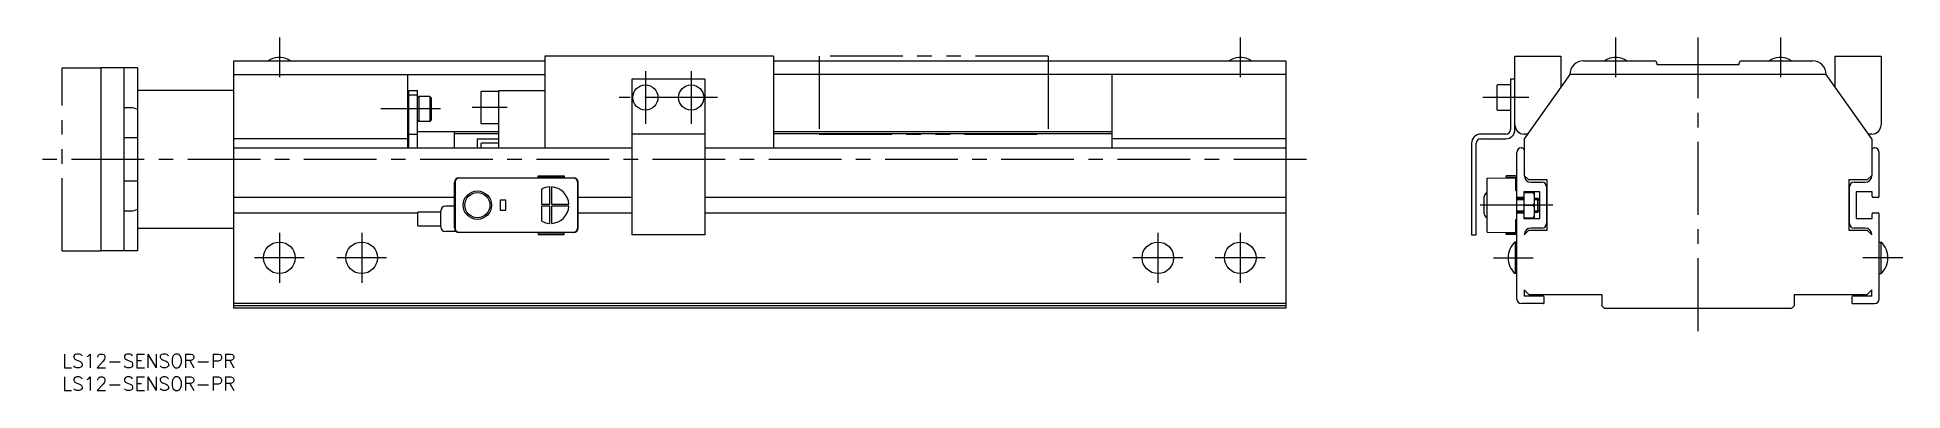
# Model space of a CAD drawing. Extents: x -5 to 402, y -8 to 69.
import ezdxf

# ---------------------------------------------------------------- set-up
doc = ezdxf.new("R2010")
doc.units = 0
doc.header["$LTSCALE"] = 0.5
doc.linetypes.add('CENTER', pattern=[50.8, 31.75, -6.35, 6.35, -6.35])
doc.linetypes.add('PHANTOM', pattern=[63.5, 31.75, -6.35, 6.35, -6.35, 6.35, -6.35])
for name, color, linetype in [('MSM_CENTER', 1, 'CENTER'), ('MSM_CONTINUOUS', 7, 'CONTINUOUS'), ('MSM_IMAGINARY', 6, 'PHANTOM'), ('MSM_NARROW', 5, 'CONTINUOUS'), ('MSM_PART_NUMBER', 7, 'CONTINUOUS')]:
    doc.layers.add(name, color=color, linetype=linetype)
doc.styles.get("Standard").update_dxf_attribs({"font": 'txt.shx', "height": 3, "bigfont": 'bigfont.shx'})

# ---------------------------------------------------------------- blocks, each defined once
blk = doc.blocks.new('*U4')
at = {"layer": 'MSM_PART_NUMBER'}
blk.add_text('LS12-SENSOR-PR', height=3, dxfattribs=at).set_placement((0, -3))
blk = doc.blocks.new('*U5')
at = {"layer": 'MSM_PART_NUMBER'}
blk.add_text('LS12-SENSOR-PR', height=3, dxfattribs=at).set_placement((0, -8))

msp = doc.modelspace()

# ---------------------------------------------------------------- linework, layer by layer
at = {"layer": 'MSM_CENTER'}
for p, q in [((47.5, 69.13), (47.5, 60.42)), ((257.5, 69.13), (257.5, 60.42)), ((339.55, 69.13), (339.55, 60.42)), ((357.55, 5.02), (357.55, 69.13)), ((375.55, 69.13), (375.55, 60.42)), ((127.5, 61.75), (127.5, 50.25)), ((137.5, 61.75), (137.5, 50.25)), ((82.7, 53.5), (69.7, 53.5)), ((97.32, 53.81), (89.65, 53.81)), ((143.25, 56), (121.75, 56)), ((320.55, 56), (310.55, 56)), ((271.95, 42.5), (-5.4, 42.5)), ((325.85, 32.5), (307.85, 32.5)), ((47.5, 26.45), (47.5, 15.55)), ((65.5, 26.45), (65.5, 15.55)), ((239.5, 26.45), (239.5, 15.55)), ((257.5, 26.45), (257.5, 15.55)), ((52.95, 21), (42.05, 21)), ((70.95, 21), (60.05, 21)), ((244.95, 21), (234.05, 21)), ((262.95, 21), (252.05, 21)), ((312.82, 21), (321.54, 21)), ((402.29, 21), (393.57, 21))]:
    msp.add_line(p, q, dxfattribs=at)
at = {"layer": 'MSM_CONTINUOUS'}
for p, q in [((16.5, 62.5), (8.5, 62.5)), ((8.5, 62.5), (8.5, 22.5)), ((13.5, 62.5), (13.5, 22.5)), ((16.5, 62.5), (16.5, 22.5)), ((37.5, 64), (105.5, 64)), ((37.5, 64), (37.5, 10)), ((47.82, 64.7), (47.18, 64.7)), ((155.5, 65), (105.5, 65)), ((105.5, 65), (105.5, 45)), ((155.5, 65), (155.5, 45)), ((155.5, 64), (267.5, 64)), ((257.82, 64.7), (257.18, 64.7)), ((267.5, 64), (267.5, 10)), ((317.55, 49), (317.55, 65)), ((317.55, 65), (327.55, 65)), ((327.55, 65), (327.55, 58.2)), ((332.55, 64), (348.05, 64)), ((339.87, 64.7), (339.24, 64.7)), ((348.55, 63.5), (348.55, 63.2)), ((348.55, 63.2), (366.55, 63.2)), ((366.55, 63.2), (366.55, 63.5)), ((367.05, 64), (382.55, 64)), ((375.87, 64.7), (375.24, 64.7)), ((387.55, 58.2), (387.55, 65)), ((387.55, 65), (397.55, 65)), ((397.55, 65), (397.55, 50)), ((37.5, 57.5), (16.5, 57.5)), ((37.5, 61), (105.5, 61)), ((75.5, 61), (75.5, 45)), ((75.7, 57.5), (77.7, 57.5)), ((75.7, 57.5), (75.7, 45)), ((77.7, 45), (77.7, 57.5)), ((91.5, 57.11), (91.5, 50.51)), ((95.5, 57.31), (91.7, 57.31)), ((95.5, 45), (95.5, 57.5)), ((95.5, 57.5), (105.5, 57.5)), ((124.5, 60), (124.5, 26)), ((140.5, 60), (124.5, 60)), ((140.5, 60), (140.5, 26)), ((267.5, 61), (155.5, 61)), ((229.5, 45), (229.5, 61)), ((313.55, 58.55), (313.55, 53.45)), ((316.55, 58.75), (313.75, 58.75)), ((317.55, 60), (316.55, 60)), ((316.55, 60), (316.55, 49)), ((329.55, 61), (319.55, 47)), ((385.55, 61), (329.55, 61)), ((395.55, 47), (385.55, 61)), ((14.99, 53.75), (13.5, 53.75)), ((75.7, 55), (75.5, 55)), ((77.7, 56.5), (75.7, 56.5)), ((77.7, 55.95), (78, 56.25)), ((80.4, 56.25), (78, 56.25)), ((78, 56.25), (78, 50.75)), ((80.7, 55.95), (80.4, 56.25)), ((80.4, 56.25), (80.4, 50.75)), ((80.7, 55.95), (80.7, 51.05)), ((313.75, 53.25), (316.55, 53.25)), ((75.5, 52), (75.7, 52)), ((77.7, 51.05), (78, 50.75)), ((80.4, 50.75), (78, 50.75)), ((80.4, 50.75), (80.7, 51.05)), ((91.7, 50.31), (95.5, 50.31)), ((13.5, 47.25), (16.5, 47.25)), ((75.5, 47), (37.5, 47)), ((37.5, 45), (124.5, 45)), ((75.7, 48), (77.7, 48)), ((95.5, 48.5), (77.7, 48.5)), ((85.7, 48.5), (85.7, 45)), ((90.7, 46.97), (95.5, 46.97)), ((90.7, 46.97), (90.7, 45)), ((91.5, 45.8), (91.5, 45)), ((95.5, 46), (91.7, 46)), ((140.5, 48), (124.5, 48)), ((140.5, 45), (267.5, 45)), ((229.5, 48.5), (155.5, 48.5)), ((267.5, 47), (229.5, 47)), ((308.05, 46), (308.05, 26)), ((309.05, 26), (309.05, 46)), ((315.55, 48), (310.05, 48)), ((310.05, 47), (315.55, 47)), ((318.95, 45), (319.05, 45)), ((320.27, 48), (319.55, 48)), ((319.55, 47), (319.55, 39)), ((395.55, 48), (394.84, 48)), ((395.55, 47), (395.55, 39)), ((396.05, 45), (396.15, 45)), ((317.95, 12), (317.95, 44)), ((397.15, 34.4), (397.15, 44)), ((16.5, 37.75), (13.5, 37.75)), ((85.79, 27.51), (85.79, 37.5)), ((85.9, 37.5), (85.9, 27.5)), ((86.78, 38.49), (111.79, 38.49)), ((111.79, 38.39), (86.78, 38.39)), ((104.08, 38.9), (109.78, 38.9)), ((104.08, 38.49), (104.08, 38.9)), ((109.78, 38.6), (104.08, 38.6)), ((109.78, 38.9), (109.78, 38.6)), ((109.78, 38.6), (109.78, 38.49)), ((112.68, 37.5), (112.68, 27.5)), ((112.78, 27.51), (112.78, 37.5)), ((311.45, 38.39), (317.65, 38.49)), ((311.45, 26.61), (311.45, 38.39)), ((317.65, 38.9), (315.65, 38.9)), ((315.65, 38.6), (315.65, 38.9)), ((315.65, 38.6), (317.65, 38.6)), ((317.65, 38.6), (317.65, 35.8)), ((319.55, 39), (320.55, 38)), ((324.55, 38), (320.55, 38)), ((321.05, 37.5), (323.45, 37.5)), ((324.55, 27), (324.55, 38)), ((394.55, 38), (390.55, 38)), ((390.55, 38), (390.55, 27)), ((391.65, 37.5), (394.05, 37.5)), ((394.55, 38), (395.55, 39)), ((85.79, 34.2), (37.5, 34.2)), ((97.01, 33.6), (95.76, 33.6)), ((95.76, 33.6), (95.76, 31.4)), ((97.01, 31.4), (97.01, 33.6)), ((104.78, 35.96), (104.78, 32.7)), ((104.78, 32.7), (106.58, 32.7)), ((106.58, 32.7), (106.58, 36.49)), ((106.98, 36.49), (106.98, 32.7)), ((106.98, 32.7), (110.78, 32.7)), ((124.5, 34.2), (112.78, 34.2)), ((267.5, 34.2), (140.5, 34.2)), ((310.85, 34.4), (310.85, 34.4)), ((310.85, 30.6), (310.85, 34.4)), ((317.65, 35.8), (317.95, 35.5)), ((317.95, 34), (319.45, 34)), ((319.25, 34.2), (318.15, 34.2)), ((319.25, 34.2), (318.15, 34.2)), ((322.95, 35.4), (319.45, 35.4)), ((319.45, 35.4), (319.45, 29.6)), ((319.45, 35.25), (321.85, 35.25)), ((321.85, 29.75), (321.85, 35.25)), ((321.85, 34), (322.58, 34)), ((322.58, 31), (322.58, 34)), ((322.58, 34), (322.85, 33.73)), ((322.85, 33.73), (322.85, 31.27)), ((322.95, 29.6), (322.95, 35.4)), ((324.45, 36.5), (324.45, 28.5)), ((390.65, 28.5), (390.65, 36.5)), ((395.65, 35.4), (392.15, 35.4)), ((392.15, 35.4), (392.15, 29.6)), ((395.65, 34.4), (395.65, 35.4)), ((396.95, 34.2), (395.85, 34.2)), ((13.5, 31.25), (14.99, 31.25)), ((37.5, 30.8), (77.78, 30.8)), ((82.78, 31), (77.78, 31)), ((77.78, 28), (77.78, 31)), ((82.78, 27.75), (82.78, 31.25)), ((85.79, 32.25), (83.78, 32.25)), ((95.76, 31.4), (97.01, 31.4)), ((106.58, 32.3), (104.78, 32.3)), ((104.78, 32.3), (104.78, 29.04)), ((106.58, 28.5), (106.58, 32.3)), ((110.78, 32.3), (106.98, 32.3)), ((106.98, 32.3), (106.98, 28.5)), ((112.78, 30.8), (124.5, 30.8)), ((140.5, 30.8), (267.5, 30.8)), ((317.95, 29.5), (317.65, 29.2)), ((317.65, 29.2), (317.65, 26.4)), ((317.95, 31), (319.45, 31)), ((318.15, 30.8), (319.25, 30.8)), ((318.15, 30.8), (319.25, 30.8)), ((319.45, 32.5), (321.61, 32.5)), ((319.45, 29.75), (321.85, 29.75)), ((319.45, 29.6), (322.95, 29.6)), ((321.85, 31), (322.58, 31)), ((322.85, 31.27), (322.58, 31)), ((392.15, 29.6), (395.65, 29.6)), ((395.65, 29.6), (395.65, 30.6)), ((395.85, 30.8), (396.95, 30.8)), ((397.15, 12), (397.15, 30.6)), ((16.5, 27.5), (37.5, 27.5)), ((77.78, 28), (82.78, 28)), ((86.13, 26.75), (83.78, 26.75)), ((86.78, 26.61), (111.79, 26.61)), ((111.78, 26.51), (86.79, 26.51)), ((97.78, 26.51), (97.78, 26.5)), ((104.08, 26.52), (104.08, 26.11)), ((109.78, 26.41), (104.08, 26.41)), ((104.08, 26.11), (109.78, 26.11)), ((109.78, 26.41), (109.78, 26.52)), ((109.78, 26.11), (109.78, 26.41)), ((140.5, 26), (124.5, 26)), ((308.05, 26), (309.05, 26)), ((311.45, 26.61), (317.65, 26.51)), ((315.65, 26.4), (317.65, 26.4)), ((315.65, 26.1), (315.65, 26.4)), ((317.65, 26.1), (315.65, 26.1)), ((320.55, 27), (319.55, 26)), ((320.55, 27), (324.55, 27)), ((323.45, 27.5), (321.05, 27.5)), ((390.55, 27), (394.55, 27)), ((394.05, 27.5), (391.65, 27.5)), ((395.55, 26), (394.55, 27)), ((16.5, 22.5), (8.5, 22.5)), ((317.61, 24.45), (317.61, 17.55)), ((317.95, 24.45), (317.61, 24.45)), ((397.15, 24.45), (397.5, 24.45)), ((397.5, 24.45), (397.5, 17.55)), ((317.95, 17.55), (317.61, 17.55)), ((397.15, 17.55), (397.5, 17.55)), ((319.55, 14), (319.55, 12.6)), ((319.55, 14), (320.55, 13)), ((323.75, 12.6), (319.55, 12.6)), ((320.55, 13), (336.55, 13)), ((323.95, 11.2), (323.95, 12.4)), ((336.55, 13), (336.55, 10.5)), ((378.55, 13), (394.55, 13)), ((378.55, 13), (378.55, 10.5)), ((391.15, 12.4), (391.15, 11.2)), ((395.55, 12.6), (391.35, 12.6)), ((394.55, 13), (395.55, 14)), ((395.55, 12.6), (395.55, 14)), ((267.5, 11), (37.5, 11)), ((267.5, 10.5), (37.5, 10.5)), ((267.5, 10), (37.5, 10)), ((323.75, 11), (318.95, 11)), ((336.55, 10.5), (337.05, 10)), ((337.05, 10), (378.05, 10)), ((378.55, 10.5), (378.05, 10)), ((391.35, 11), (396.15, 11))]:
    msp.add_line(p, q, dxfattribs=at)
for centre, radius in [((127.5, 56), 2.75), ((137.5, 56), 2.75), ((90.78, 32.5), 3.1), ((90.78, 32.5), 2.75), ((47.5, 21), 3.45), ((65.5, 21), 3.45), ((239.5, 21), 3.45), ((257.5, 21), 3.45)]:
    msp.add_circle(centre, radius, dxfattribs=at)
for centre, radius, start, end in [((47.18, 61.25), 3.45, 90, 127.1458), ((47.82, 61.25), 3.45, 52.8542, 90), ((257.18, 61.25), 3.45, 90, 127.1458), ((257.82, 61.25), 3.45, 52.8542, 90), ((332.55, 61), 3, 90, 180), ((339.24, 61.25), 3.45, 90, 127.1458), ((339.87, 61.25), 3.45, 52.8542, 90), ((348.05, 63.5), 0.5, 0, 90), ((367.05, 63.5), 0.5, 90, 180), ((375.24, 61.25), 3.45, 90, 127.1458), ((375.87, 61.25), 3.45, 52.8542, 90), ((382.55, 61), 3, 0, 90), ((91.7, 57.11), 0.2, 89.9987, 180.0002), ((313.75, 58.55), 0.2, 90, 180), ((14.88, 50), 3.76, 64.5067, 88.3141), ((75.4, 55.2), 0.3, 0.0006, 70.5291), ((313.75, 53.45), 0.2, 180, 270), ((91.7, 50.51), 0.2, 179.998, 270.0031), ((315.55, 49), 1, 270, 0), ((315.55, 49), 2, 270, 0), ((319.55, 50), 2, 180, 270), ((395.55, 50), 2, 270, 0), ((91.7, 45.8), 0.2, 89.9969, 180.002), ((310.05, 46), 2, 90, 180), ((310.05, 46), 1, 90, 180), ((318.95, 44), 1, 90, 180), ((319.05, 44.5), 0.5, 0, 90), ((396.05, 44.5), 0.5, 90, 180), ((396.15, 44), 1, 0, 90), ((86.78, 37.5), 0.99, 90, 180), ((86.78, 37.5), 0.887, 89.9997, 180.0011), ((111.79, 37.5), 0.99, 0, 90), ((111.79, 37.5), 0.887, 359.9989, 90.0003), ((317.65, 38.6), 0.3, 360, 90), ((321.05, 39), 1.5, 180, 270), ((323.45, 36.5), 1, 0, 90), ((391.65, 36.5), 1, 90, 180), ((394.05, 39), 1.5, 270, 0), ((106.78, 32.5), 4, 92.8655, 120.0005), ((106.78, 32.5), 4, 2.8663, 87.1337), ((311.7, 34.4), 0.85, 107.1046, 180), ((318.15, 34.4), 0.2, 180, 270), ((318.15, 34.4), 0.2, 180, 270), ((319.25, 34.4), 0.2, 270, 0), ((319.25, 34.4), 0.2, 270, 0), ((317.88, 33.87), 3.97, 339.7439, 20.2561), ((395.85, 34.4), 0.2, 180, 270), ((396.95, 34.4), 0.2, 270, 0), ((14.88, 35), 3.76, 271.6859, 295.4933), ((83.78, 31.25), 1, 90.0003, 179.9996), ((106.78, 32.5), 4, 239.9995, 267.1345), ((106.78, 32.5), 4, 272.8663, 357.1337), ((311.7, 30.6), 0.85, 180, 252.8954), ((318.15, 30.6), 0.2, 90, 180), ((318.15, 30.6), 0.2, 90, 180), ((319.25, 30.6), 0.2, 0, 90), ((319.25, 30.6), 0.2, 0, 90), ((317.88, 31.12), 3.97, 339.7439, 20.2561), ((395.85, 30.6), 0.2, 90, 180), ((396.95, 30.6), 0.2, 0, 90), ((83.78, 27.75), 1, 180.0004, 269.9997), ((86.79, 27.51), 1, 180, 270), ((86.78, 27.5), 0.887, 179.9989, 270.0003), ((111.78, 27.51), 1, 270, 0), ((111.79, 27.5), 0.887, 269.9997, 0.0011), ((317.65, 26.4), 0.3, 270, 360), ((321.05, 26), 1.5, 90, 180), ((323.45, 28.5), 1, 270, 0), ((391.65, 28.5), 1, 180, 270), ((394.05, 26), 1.5, 0, 90), ((320.65, 21), 4.6, 131.4096, 228.5904), ((394.45, 21), 4.6, 311.4096, 48.5904), ((323.75, 12.4), 0.2, 0, 90), ((391.35, 12.4), 0.2, 90, 180), ((318.95, 12), 1, 180, 270), ((323.75, 11.2), 0.2, 270, 0), ((391.35, 11.2), 0.2, 180, 270), ((396.15, 12), 1, 270, 0)]:
    msp.add_arc(centre, radius, start, end, dxfattribs=at)
at = {"layer": 'MSM_IMAGINARY'}
for p, q in [((0, 22.5), (0, 62.5)), ((0, 62.5), (8.5, 62.5)), ((165.5, 65), (165.5, 48)), ((215.5, 65), (165.5, 65)), ((215.5, 65), (215.5, 48)), ((165.5, 48), (215.5, 48)), ((0, 22.5), (8.5, 22.5))]:
    msp.add_line(p, q, dxfattribs=at)
at = {"layer": 'MSM_NARROW'}
for p, q in [((75.5, 54.73), (75.7, 54.73)), ((75.5, 52.27), (75.7, 52.27)), ((95.5, 48.09), (85.7, 48.09)), ((229.5, 48.09), (155.5, 48.09)), ((317.95, 33.73), (319.45, 33.73)), ((321.85, 33.73), (322.85, 33.73)), ((317.95, 31.27), (319.45, 31.27)), ((321.85, 31.27), (322.85, 31.27))]:
    msp.add_line(p, q, dxfattribs=at)

# ---------------------------------------------------------------- block references
at = {"layer": 'MSM_CONTINUOUS'}
for name in ['*U4', '*U5']:
    msp.add_blockref(name, (0, 0), dxfattribs=at)

doc.saveas('drawing.dxf')
